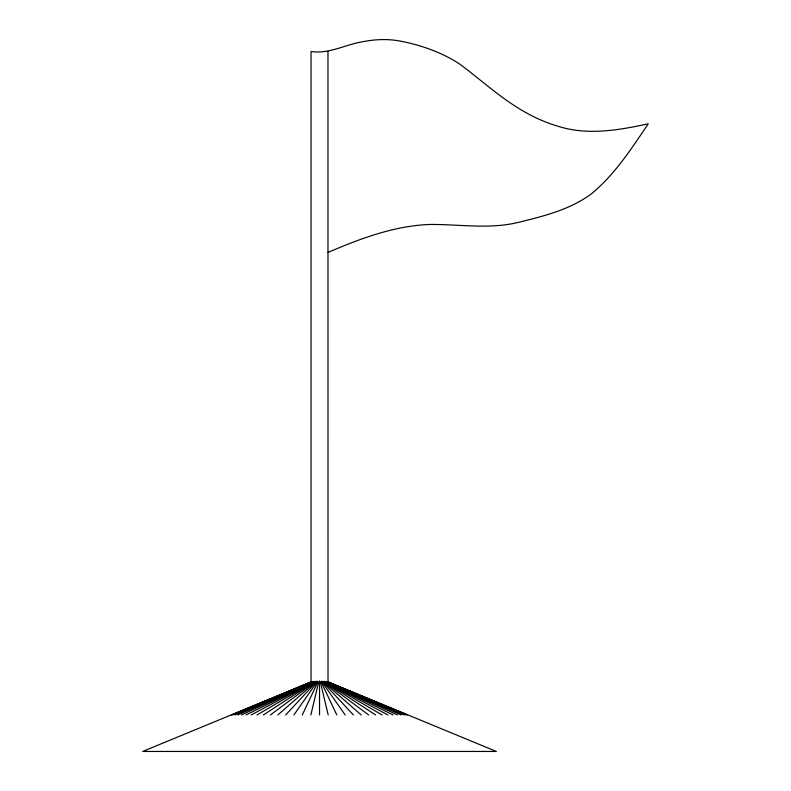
<?xml version="1.0" encoding="UTF-8"?>
<svg xmlns="http://www.w3.org/2000/svg" width="791" height="791" viewBox="0 0 791 791"><rect width="100%" height="100%" fill="white"/><g stroke="black" fill="none" stroke-linecap="round" stroke-linejoin="round"><path stroke-width="1.19" d="M310.863 714.945L318.694 681.971M302.281 714.945L317.962 681.763M293.866 714.945L317.448 681.397M285.699 714.945L317.053 681.11M277.859 714.945L315.827 681.684M270.413 714.945L315.599 681.358M263.443 714.945L314.432 681.763M257.016 714.945L314.235 681.535M251.192 714.945L314.106 681.338M246.021 714.945L312.949 681.713M241.562 714.945L312.85 681.565M237.854 714.945L312.821 681.437M234.927 714.945L311.634 681.852M232.821 714.945L311.644 681.763M231.545 714.945L311.634 681.713L142.716 751.45L496.343 751.45L327.464 681.713M328.018 252.418C360.37 238.566 394.215 225.801 429.76 224.466C459.314 224.189 489.174 229.519 518.332 222.38C543.852 216.161 570.489 209.536 591.836 193.498C615.042 174.247 631.525 148.5 648.284 123.811C619.224 130.11 588.217 135.568 559.108 126.58A155.936 155.936 0 0 1 525.995 112.629C501.692 99.201 481.373 80.089 459.175 63.695C441.042 52.038 420.328 44.84 399.208 40.905C386.997 38.739 374.459 39.352 362.337 41.814C345.014 44.632 329.046 54.263 311.051 51.484L311.051 682.692M327.968 51.484L328.018 682.692M407.513 714.945L327.425 681.713L406.238 714.945M327.425 681.852L404.132 714.945M326.248 681.437L401.205 714.945M326.208 681.565L397.497 714.945M326.11 681.713L393.038 714.945M324.953 681.338L387.867 714.945M324.824 681.535L382.043 714.945M324.626 681.763L375.616 714.945M323.46 681.358L368.646 714.945M323.232 681.684L361.2 714.945M322.006 681.11L353.359 714.945M321.611 681.397L345.192 714.945M321.097 681.763L336.778 714.945M320.365 681.971L328.196 714.945M319.534 680.873L319.534 714.945"/></g></svg>
